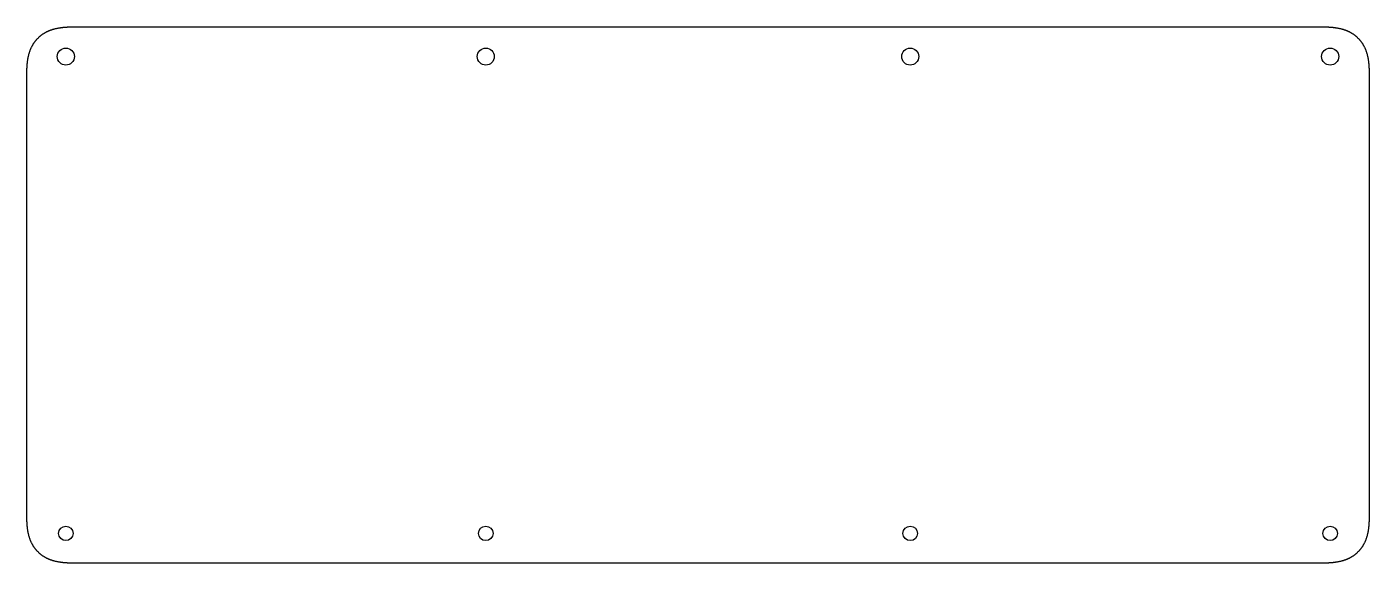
# Model space of a CAD drawing. Header units: millimetres. Extents: x 0 to 315, y 0 to 126.
import ezdxf

# ---------------------------------------------------------------- set-up
doc = ezdxf.new("R2010")
doc.units = ezdxf.units.MM
doc.layers.add('HOLES', color=1, linetype='Continuous')
doc.layers.add('OUTLINE', color=7, linetype='Continuous')

msp = doc.modelspace()

# ---------------------------------------------------------------- linework, layer by layer
at = {"layer": 'HOLES'}
for centre, radius in [((9.15, 119), 2), ((107.7, 119), 2), ((207.3, 119), 2), ((305.85, 119), 2), ((9.15, 7), 1.7), ((107.7, 7), 1.7), ((207.3, 7), 1.7), ((305.85, 7), 1.7)]:
    msp.add_circle(centre, radius, dxfattribs=at)
at = {"layer": 'OUTLINE'}
msp.add_lwpolyline([(302.9641, 126), (303.0636, 126), (303.1631, 126), (303.2627, 125.9999), (303.3622, 125.9998), (303.4617, 125.9997), (303.5613, 125.9994), (303.6608, 125.9991), (303.7604, 125.9986), (303.8599, 125.998), (303.9594, 125.9973), (304.059, 125.9964), (304.1585, 125.9953), (304.258, 125.994), (304.3575, 125.9925), (304.4571, 125.9908), (304.5566, 125.9888), (304.6561, 125.9866), (304.7556, 125.9841), (304.8551, 125.9813), (304.9546, 125.9782), (305.054, 125.9748), (305.1535, 125.971), (305.253, 125.9669), (305.3524, 125.9623), (305.4518, 125.9574), (305.5512, 125.9521), (305.6506, 125.9464), (305.7499, 125.9402), (305.8492, 125.9336), (305.9485, 125.9265), (306.0478, 125.9189), (306.147, 125.9108), (306.2461, 125.9021), (306.3452, 125.893), (306.4443, 125.8833), (306.5433, 125.873), (306.6422, 125.8621), (306.7411, 125.8506), (306.8399, 125.8385), (306.9386, 125.8258), (307.0373, 125.8125), (307.1358, 125.7984), (307.2342, 125.7837), (307.3326, 125.7683), (307.4308, 125.7522), (307.5289, 125.7354), (307.6269, 125.7178), (307.7247, 125.6994), (307.8224, 125.6803), (307.9199, 125.6604), (308.0173, 125.6397), (308.1145, 125.6182), (308.2115, 125.5959), (308.3083, 125.5727), (308.4048, 125.5487), (308.5012, 125.5237), (308.5973, 125.498), (308.6932, 125.4713), (308.7889, 125.4436), (308.8842, 125.4151), (308.9793, 125.3856), (309.0741, 125.3552), (309.1685, 125.3238), (309.2626, 125.2915), (309.3564, 125.2581), (309.4498, 125.2238), (309.5429, 125.1884), (309.6355, 125.152), (309.7278, 125.1146), (309.8196, 125.0762), (309.9109, 125.0366), (310.0018, 124.9961), (310.0922, 124.9544), (310.1821, 124.9117), (310.2715, 124.8679), (310.3603, 124.823), (310.4486, 124.777), (310.5363, 124.7299), (310.6234, 124.6817), (310.7098, 124.6324), (310.7957, 124.582), (310.8809, 124.5306), (310.9655, 124.4782), (311.0494, 124.4246), (311.1327, 124.3701), (311.2153, 124.3145), (311.2971, 124.2579), (311.3783, 124.2003), (311.4587, 124.1416), (311.5384, 124.082), (311.6174, 124.0214), (311.6956, 123.9598), (311.773, 123.8972), (311.8496, 123.8337), (311.9254, 123.7693), (312.0005, 123.7038), (312.0747, 123.6375), (312.1481, 123.5703), (312.2206, 123.5021), (312.2923, 123.433), (312.3631, 123.3631), (312.433, 123.2923), (312.5021, 123.2206), (312.5703, 123.1481), (312.6375, 123.0747), (312.7038, 123.0005), (312.7693, 122.9254), (312.8337, 122.8496), (312.8972, 122.773), (312.9598, 122.6956), (313.0214, 122.6174), (313.082, 122.5384), (313.1416, 122.4587), (313.2003, 122.3783), (313.2579, 122.2971), (313.3145, 122.2153), (313.3701, 122.1327), (313.4246, 122.0494), (313.4782, 121.9655), (313.5306, 121.8809), (313.582, 121.7957), (313.6324, 121.7098), (313.6817, 121.6234), (313.7299, 121.5363), (313.777, 121.4486), (313.823, 121.3603), (313.8679, 121.2715), (313.9117, 121.1821), (313.9544, 121.0922), (313.9961, 121.0018), (314.0366, 120.9109), (314.0762, 120.8196), (314.1146, 120.7278), (314.152, 120.6355), (314.1884, 120.5429), (314.2238, 120.4498), (314.2581, 120.3564), (314.2915, 120.2626), (314.3238, 120.1685), (314.3552, 120.0741), (314.3856, 119.9793), (314.4151, 119.8842), (314.4436, 119.7889), (314.4713, 119.6932), (314.498, 119.5973), (314.5237, 119.5012), (314.5487, 119.4048), (314.5727, 119.3083), (314.5959, 119.2115), (314.6182, 119.1145), (314.6397, 119.0173), (314.6604, 118.9199), (314.6803, 118.8224), (314.6994, 118.7247), (314.7178, 118.6269), (314.7354, 118.5289), (314.7522, 118.4308), (314.7683, 118.3326), (314.7837, 118.2342), (314.7984, 118.1358), (314.8125, 118.0373), (314.8258, 117.9386), (314.8385, 117.8399), (314.8506, 117.7411), (314.8621, 117.6422), (314.873, 117.5433), (314.8833, 117.4443), (314.893, 117.3452), (314.9021, 117.2461), (314.9108, 117.147), (314.9189, 117.0478), (314.9265, 116.9485), (314.9336, 116.8492), (314.9402, 116.7499), (314.9464, 116.6506), (314.9521, 116.5512), (314.9574, 116.4518), (314.9623, 116.3524), (314.9669, 116.253), (314.971, 116.1535), (314.9748, 116.054), (314.9782, 115.9546), (314.9813, 115.8551), (314.9841, 115.7556), (314.9866, 115.6561), (314.9888, 115.5566), (314.9908, 115.4571), (314.9925, 115.3575), (314.994, 115.258), (314.9953, 115.1585), (314.9964, 115.059), (314.9973, 114.9594), (314.998, 114.8599), (314.9986, 114.7604), (314.9991, 114.6608), (314.9994, 114.5613), (314.9997, 114.4617), (314.9998, 114.3622), (314.9999, 114.2627), (315, 114.1631), (315, 114.0636), (315, 113.9641), (315, 12.0359), (315, 11.9364), (315, 11.8369), (314.9999, 11.7373), (314.9998, 11.6378), (314.9997, 11.5383), (314.9994, 11.4387), (314.9991, 11.3392), (314.9986, 11.2396), (314.998, 11.1401), (314.9973, 11.0406), (314.9964, 10.941), (314.9953, 10.8415), (314.994, 10.742), (314.9925, 10.6425), (314.9908, 10.5429), (314.9888, 10.4434), (314.9866, 10.3439), (314.9841, 10.2444), (314.9813, 10.1449), (314.9782, 10.0454), (314.9748, 9.946), (314.971, 9.8465), (314.9669, 9.747), (314.9623, 9.6476), (314.9574, 9.5482), (314.9521, 9.4488), (314.9464, 9.3494), (314.9402, 9.2501), (314.9336, 9.1508), (314.9265, 9.0515), (314.9189, 8.9522), (314.9108, 8.853), (314.9021, 8.7539), (314.893, 8.6548), (314.8833, 8.5557), (314.873, 8.4567), (314.8621, 8.3578), (314.8506, 8.2589), (314.8385, 8.1601), (314.8258, 8.0614), (314.8125, 7.9627), (314.7984, 7.8642), (314.7837, 7.7658), (314.7683, 7.6674), (314.7522, 7.5692), (314.7354, 7.4711), (314.7178, 7.3731), (314.6994, 7.2753), (314.6803, 7.1776), (314.6604, 7.0801), (314.6397, 6.9827), (314.6182, 6.8855), (314.5959, 6.7885), (314.5727, 6.6917), (314.5487, 6.5952), (314.5237, 6.4988), (314.498, 6.4027), (314.4713, 6.3068), (314.4436, 6.2111), (314.4151, 6.1158), (314.3856, 6.0207), (314.3552, 5.9259), (314.3238, 5.8315), (314.2915, 5.7374), (314.2581, 5.6436), (314.2238, 5.5502), (314.1884, 5.4571), (314.152, 5.3645), (314.1146, 5.2722), (314.0762, 5.1804), (314.0366, 5.0891), (313.9961, 4.9982), (313.9544, 4.9078), (313.9117, 4.8179), (313.8679, 4.7285), (313.823, 4.6397), (313.777, 4.5514), (313.7299, 4.4637), (313.6817, 4.3766), (313.6324, 4.2902), (313.582, 4.2043), (313.5306, 4.1191), (313.4782, 4.0345), (313.4246, 3.9506), (313.3701, 3.8673), (313.3145, 3.7847), (313.2579, 3.7029), (313.2003, 3.6217), (313.1416, 3.5413), (313.082, 3.4616), (313.0214, 3.3826), (312.9598, 3.3044), (312.8972, 3.227), (312.8337, 3.1504), (312.7693, 3.0746), (312.7038, 2.9995), (312.6375, 2.9253), (312.5703, 2.8519), (312.5021, 2.7794), (312.433, 2.7077), (312.3631, 2.6369), (312.2923, 2.567), (312.2206, 2.4979), (312.1481, 2.4297), (312.0747, 2.3625), (312.0005, 2.2962), (311.9254, 2.2307), (311.8496, 2.1663), (311.773, 2.1028), (311.6956, 2.0402), (311.6174, 1.9786), (311.5384, 1.918), (311.4587, 1.8584), (311.3783, 1.7997), (311.2971, 1.7421), (311.2153, 1.6855), (311.1327, 1.6299), (311.0494, 1.5754), (310.9655, 1.5218), (310.8809, 1.4694), (310.7957, 1.418), (310.7098, 1.3676), (310.6234, 1.3183), (310.5363, 1.2701), (310.4486, 1.223), (310.3603, 1.177), (310.2715, 1.1321), (310.1821, 1.0883), (310.0922, 1.0456), (310.0018, 1.0039), (309.9109, 0.9634), (309.8196, 0.9238), (309.7278, 0.8854), (309.6355, 0.848), (309.5429, 0.8116), (309.4498, 0.7762), (309.3564, 0.7419), (309.2626, 0.7085), (309.1685, 0.6762), (309.0741, 0.6448), (308.9793, 0.6144), (308.8842, 0.5849), (308.7889, 0.5564), (308.6932, 0.5287), (308.5973, 0.502), (308.5012, 0.4763), (308.4048, 0.4513), (308.3083, 0.4273), (308.2115, 0.4041), (308.1145, 0.3818), (308.0173, 0.3603), (307.9199, 0.3396), (307.8224, 0.3197), (307.7247, 0.3006), (307.6269, 0.2822), (307.5289, 0.2646), (307.4308, 0.2478), (307.3326, 0.2317), (307.2342, 0.2163), (307.1358, 0.2016), (307.0373, 0.1875), (306.9386, 0.1742), (306.8399, 0.1615), (306.7411, 0.1494), (306.6422, 0.1379), (306.5433, 0.127), (306.4443, 0.1167), (306.3452, 0.107), (306.2461, 0.0979), (306.147, 0.0892), (306.0478, 0.0811), (305.9485, 0.0735), (305.8492, 0.0664), (305.7499, 0.0598), (305.6506, 0.0536), (305.5512, 0.0479), (305.4518, 0.0426), (305.3524, 0.0377), (305.253, 0.0331), (305.1535, 0.029), (305.054, 0.0252), (304.9546, 0.0218), (304.8551, 0.0187), (304.7556, 0.0159), (304.6561, 0.0134), (304.5566, 0.0112), (304.4571, 0.0092), (304.3575, 0.0075), (304.258, 0.006), (304.1585, 0.0047), (304.059, 0.0036), (303.9594, 0.0027), (303.8599, 0.002), (303.7604, 0.0014), (303.6608, 0.0009), (303.5613, 0.0006), (303.4617, 0.0003), (303.3622, 0.0002), (303.2627, 0.0001), (303.1631, 0), (303.0636, 0), (302.9641, 0), (12.0359, 0), (11.9364, 0), (11.8369, 0), (11.7373, 0.0001), (11.6378, 0.0002), (11.5383, 0.0003), (11.4387, 0.0006), (11.3392, 0.0009), (11.2396, 0.0014), (11.1401, 0.002), (11.0406, 0.0027), (10.941, 0.0036), (10.8415, 0.0047), (10.742, 0.006), (10.6425, 0.0075), (10.5429, 0.0092), (10.4434, 0.0112), (10.3439, 0.0134), (10.2444, 0.0159), (10.1449, 0.0187), (10.0454, 0.0218), (9.946, 0.0252), (9.8465, 0.029), (9.747, 0.0331), (9.6476, 0.0377), (9.5482, 0.0426), (9.4488, 0.0479), (9.3494, 0.0536), (9.2501, 0.0598), (9.1508, 0.0664), (9.0515, 0.0735), (8.9522, 0.0811), (8.853, 0.0892), (8.7539, 0.0979), (8.6548, 0.107), (8.5557, 0.1167), (8.4567, 0.127), (8.3578, 0.1379), (8.2589, 0.1494), (8.1601, 0.1615), (8.0614, 0.1742), (7.9627, 0.1875), (7.8642, 0.2016), (7.7658, 0.2163), (7.6674, 0.2317), (7.5692, 0.2478), (7.4711, 0.2646), (7.3731, 0.2822), (7.2753, 0.3006), (7.1776, 0.3197), (7.0801, 0.3396), (6.9827, 0.3603), (6.8855, 0.3818), (6.7885, 0.4041), (6.6917, 0.4273), (6.5952, 0.4513), (6.4988, 0.4763), (6.4027, 0.502), (6.3068, 0.5287), (6.2111, 0.5564), (6.1158, 0.5849), (6.0207, 0.6144), (5.9259, 0.6448), (5.8315, 0.6762), (5.7374, 0.7085), (5.6436, 0.7419), (5.5502, 0.7762), (5.4571, 0.8116), (5.3645, 0.848), (5.2722, 0.8854), (5.1804, 0.9238), (5.0891, 0.9634), (4.9982, 1.0039), (4.9078, 1.0456), (4.8179, 1.0883), (4.7285, 1.1321), (4.6397, 1.177), (4.5514, 1.223), (4.4637, 1.2701), (4.3766, 1.3183), (4.2902, 1.3676), (4.2043, 1.418), (4.1191, 1.4694), (4.0345, 1.5218), (3.9506, 1.5754), (3.8673, 1.6299), (3.7847, 1.6855), (3.7029, 1.7421), (3.6217, 1.7997), (3.5413, 1.8584), (3.4616, 1.918), (3.3826, 1.9786), (3.3044, 2.0402), (3.227, 2.1028), (3.1504, 2.1663), (3.0746, 2.2307), (2.9995, 2.2962), (2.9253, 2.3625), (2.8519, 2.4297), (2.7794, 2.4979), (2.7077, 2.567), (2.6369, 2.6369), (2.567, 2.7077), (2.4979, 2.7794), (2.4297, 2.8519), (2.3625, 2.9253), (2.2962, 2.9995), (2.2307, 3.0746), (2.1663, 3.1504), (2.1028, 3.227), (2.0402, 3.3044), (1.9786, 3.3826), (1.918, 3.4616), (1.8584, 3.5413), (1.7997, 3.6217), (1.7421, 3.7029), (1.6855, 3.7847), (1.6299, 3.8673), (1.5754, 3.9506), (1.5218, 4.0345), (1.4694, 4.1191), (1.418, 4.2043), (1.3676, 4.2902), (1.3183, 4.3766), (1.2701, 4.4637), (1.223, 4.5514), (1.177, 4.6397), (1.1321, 4.7285), (1.0883, 4.8179), (1.0456, 4.9078), (1.0039, 4.9982), (0.9634, 5.0891), (0.9238, 5.1804), (0.8854, 5.2722), (0.848, 5.3645), (0.8116, 5.4571), (0.7762, 5.5502), (0.7419, 5.6436), (0.7085, 5.7374), (0.6762, 5.8315), (0.6448, 5.9259), (0.6144, 6.0207), (0.5849, 6.1158), (0.5564, 6.2111), (0.5287, 6.3068), (0.502, 6.4027), (0.4763, 6.4988), (0.4513, 6.5952), (0.4273, 6.6917), (0.4041, 6.7885), (0.3818, 6.8855), (0.3603, 6.9827), (0.3396, 7.0801), (0.3197, 7.1776), (0.3006, 7.2753), (0.2822, 7.3731), (0.2646, 7.4711), (0.2478, 7.5692), (0.2317, 7.6674), (0.2163, 7.7658), (0.2016, 7.8642), (0.1875, 7.9627), (0.1742, 8.0614), (0.1615, 8.1601), (0.1494, 8.2589), (0.1379, 8.3578), (0.127, 8.4567), (0.1167, 8.5557), (0.107, 8.6548), (0.0979, 8.7539), (0.0892, 8.853), (0.0811, 8.9522), (0.0735, 9.0515), (0.0664, 9.1508), (0.0598, 9.2501), (0.0536, 9.3494), (0.0479, 9.4488), (0.0426, 9.5482), (0.0377, 9.6476), (0.0331, 9.747), (0.029, 9.8465), (0.0252, 9.946), (0.0218, 10.0454), (0.0187, 10.1449), (0.0159, 10.2444), (0.0134, 10.3439), (0.0112, 10.4434), (0.0092, 10.5429), (0.0075, 10.6425), (0.006, 10.742), (0.0047, 10.8415), (0.0036, 10.941), (0.0027, 11.0406), (0.002, 11.1401), (0.0014, 11.2396), (0.0009, 11.3392), (0.0006, 11.4387), (0.0003, 11.5383), (0.0002, 11.6378), (0.0001, 11.7373), (0, 11.8369), (0, 11.9364), (0, 12.0359), (0, 113.9641), (0, 114.0636), (0, 114.1631), (0.0001, 114.2627), (0.0002, 114.3622), (0.0003, 114.4617), (0.0006, 114.5613), (0.0009, 114.6608), (0.0014, 114.7604), (0.002, 114.8599), (0.0027, 114.9594), (0.0036, 115.059), (0.0047, 115.1585), (0.006, 115.258), (0.0075, 115.3575), (0.0092, 115.4571), (0.0112, 115.5566), (0.0134, 115.6561), (0.0159, 115.7556), (0.0187, 115.8551), (0.0218, 115.9546), (0.0252, 116.054), (0.029, 116.1535), (0.0331, 116.253), (0.0377, 116.3524), (0.0426, 116.4518), (0.0479, 116.5512), (0.0536, 116.6506), (0.0598, 116.7499), (0.0664, 116.8492), (0.0735, 116.9485), (0.0811, 117.0478), (0.0892, 117.147), (0.0979, 117.2461), (0.107, 117.3452), (0.1167, 117.4443), (0.127, 117.5433), (0.1379, 117.6422), (0.1494, 117.7411), (0.1615, 117.8399), (0.1742, 117.9386), (0.1875, 118.0373), (0.2016, 118.1358), (0.2163, 118.2342), (0.2317, 118.3326), (0.2478, 118.4308), (0.2646, 118.5289), (0.2822, 118.6269), (0.3006, 118.7247), (0.3197, 118.8224), (0.3396, 118.9199), (0.3603, 119.0173), (0.3818, 119.1145), (0.4041, 119.2115), (0.4273, 119.3083), (0.4513, 119.4048), (0.4763, 119.5012), (0.502, 119.5973), (0.5287, 119.6932), (0.5564, 119.7889), (0.5849, 119.8842), (0.6144, 119.9793), (0.6448, 120.0741), (0.6762, 120.1685), (0.7085, 120.2626), (0.7419, 120.3564), (0.7762, 120.4498), (0.8116, 120.5429), (0.848, 120.6355), (0.8854, 120.7278), (0.9238, 120.8196), (0.9634, 120.9109), (1.0039, 121.0018), (1.0456, 121.0922), (1.0883, 121.1821), (1.1321, 121.2715), (1.177, 121.3603), (1.223, 121.4486), (1.2701, 121.5363), (1.3183, 121.6234), (1.3676, 121.7098), (1.418, 121.7957), (1.4694, 121.8809), (1.5218, 121.9655), (1.5754, 122.0494), (1.6299, 122.1327), (1.6855, 122.2153), (1.7421, 122.2971), (1.7997, 122.3783), (1.8584, 122.4587), (1.918, 122.5384), (1.9786, 122.6174), (2.0402, 122.6956), (2.1028, 122.773), (2.1663, 122.8496), (2.2307, 122.9254), (2.2962, 123.0005), (2.3625, 123.0747), (2.4297, 123.1481), (2.4979, 123.2206), (2.567, 123.2923), (2.6369, 123.3631), (2.7077, 123.433), (2.7794, 123.5021), (2.8519, 123.5703), (2.9253, 123.6375), (2.9995, 123.7038), (3.0746, 123.7693), (3.1504, 123.8337), (3.227, 123.8972), (3.3044, 123.9598), (3.3826, 124.0214), (3.4616, 124.082), (3.5413, 124.1416), (3.6217, 124.2003), (3.7029, 124.2579), (3.7847, 124.3145), (3.8673, 124.3701), (3.9506, 124.4246), (4.0345, 124.4782), (4.1191, 124.5306), (4.2043, 124.582), (4.2902, 124.6324), (4.3766, 124.6817), (4.4637, 124.7299), (4.5514, 124.777), (4.6397, 124.823), (4.7285, 124.8679), (4.8179, 124.9117), (4.9078, 124.9544), (4.9982, 124.9961), (5.0891, 125.0366), (5.1804, 125.0762), (5.2722, 125.1146), (5.3645, 125.152), (5.4571, 125.1884), (5.5502, 125.2238), (5.6436, 125.2581), (5.7374, 125.2915), (5.8315, 125.3238), (5.9259, 125.3552), (6.0207, 125.3856), (6.1158, 125.4151), (6.2111, 125.4436), (6.3068, 125.4713), (6.4027, 125.498), (6.4988, 125.5237), (6.5952, 125.5487), (6.6917, 125.5727), (6.7885, 125.5959), (6.8855, 125.6182), (6.9827, 125.6397), (7.0801, 125.6604), (7.1776, 125.6803), (7.2753, 125.6994), (7.3731, 125.7178), (7.4711, 125.7354), (7.5692, 125.7522), (7.6674, 125.7683), (7.7658, 125.7837), (7.8642, 125.7984), (7.9627, 125.8125), (8.0614, 125.8258), (8.1601, 125.8385), (8.2589, 125.8506), (8.3578, 125.8621), (8.4567, 125.873), (8.5557, 125.8833), (8.6548, 125.893), (8.7539, 125.9021), (8.853, 125.9108), (8.9522, 125.9189), (9.0515, 125.9265), (9.1508, 125.9336), (9.2501, 125.9402), (9.3494, 125.9464), (9.4488, 125.9521), (9.5482, 125.9574), (9.6476, 125.9623), (9.747, 125.9669), (9.8465, 125.971), (9.946, 125.9748), (10.0454, 125.9782), (10.1449, 125.9813), (10.2444, 125.9841), (10.3439, 125.9866), (10.4434, 125.9888), (10.5429, 125.9908), (10.6425, 125.9925), (10.742, 125.994), (10.8415, 125.9953), (10.941, 125.9964), (11.0406, 125.9973), (11.1401, 125.998), (11.2396, 125.9986), (11.3392, 125.9991), (11.4387, 125.9994), (11.5383, 125.9997), (11.6378, 125.9998), (11.7373, 125.9999), (11.8369, 126), (11.9364, 126), (12.0359, 126)], close=True, dxfattribs=at)

doc.saveas('drawing.dxf')
